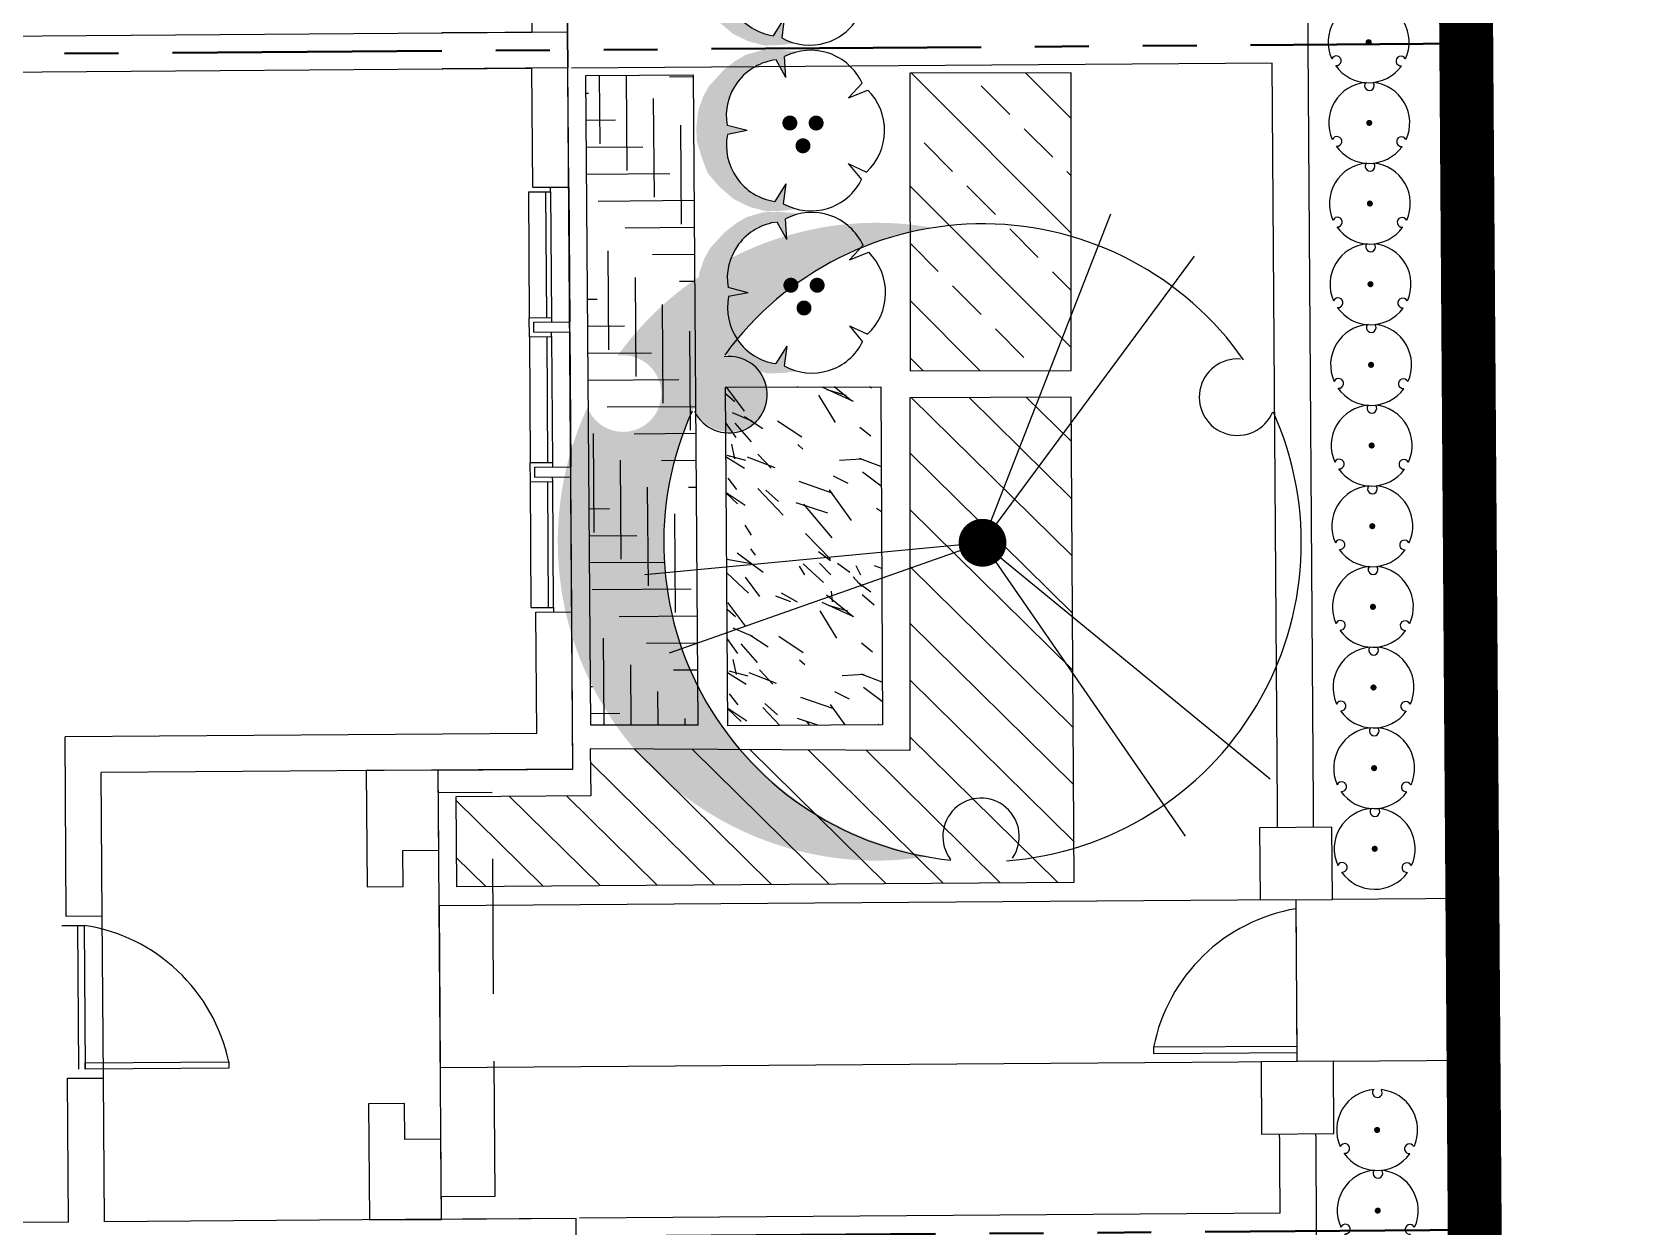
# Model space of a CAD drawing. Header units: feet. Extents: x 919634 to 928945, y 707022 to 708026.
# Drawn here: x 921056.3 to 921085.94, y 707426.53 to 707448.67 of the extents above; entities that cross this region are included whole.
import ezdxf

# ---------------------------------------------------------------- set-up
doc = ezdxf.new("R2010")
doc.units = ezdxf.units.FT
doc.header["$LTSCALE"] = 20
doc.header["$MEASUREMENT"] = 0
for name, pattern in [('PHANTOM2', [1.25, 0.625, -0.125, 0.125, -0.125, 0.125, -0.125]), ('Site Plan$0$HIDDEN2', [0.1875, 0.125, -0.0625]), ('Site Plan$0$PHANTOM2', [1.25, 0.625, -0.125, 0.125, -0.125, 0.125, -0.125])]:
    doc.linetypes.add(name, pattern=pattern)
doc.layers.add('-u-site-propline', color=7, linetype='PHANTOM2', true_color=0xd10000)
for name, color, linetype in [('-u-site-xref', 7, 'Continuous'), ('LK-SHRB-035M', 4, 'Continuous'), ('LK-SHRB-TRNK', 3, 'Continuous'), ('LP-SHRB', 7, 'Continuous'), ('Site Plan$0$-u-site-bldg_interior', 252, 'Continuous'), ('Site Plan$0$-u-site-fence', 4, 'Site Plan$0$FENCELINE1'), ('Site Plan$0$-u-site-wall', 4, 'Continuous'), ('Site Plan$0$A-DOOR', 253, 'Continuous'), ('Site Plan$0$SP-BLDG-ROOF ABOVE', 4, 'Site Plan$0$HIDDEN2'), ('x-RL TH8-LP Block$0$L-002', 253, 'Continuous'), ('x-RL TH8-LP Block$0$LK-SHRB-035M', 253, 'Continuous'), ('x-RL TH8-LP Block$0$LK-SHRB-TRNK', 253, 'Continuous'), ('x-RL TH8-LP Block$0$LK-TREE-013M', 253, 'Continuous'), ('x-RL TH8-LP Block$0$LK-TREE-035M', 253, 'Continuous'), ('x-RL TH8-LP Block$0$LK-TREE-050M', 253, 'Continuous'), ('x-RL TH8-LP Block$0$LK-TREE-TRNK', 253, 'Continuous'), ('x-RL TH8-LP Block$0$LP-PATT-GRND', 253, 'Continuous'), ('x-RL TH8-LP Block$0$LP-PATT-SHAR', 253, 'Continuous'), ('x-RL TH8-LP Block$0$LP-SHAR-BRDR-CONT', 253, 'Continuous'), ('x-RL TH8-LP Block$0$LP-SHRB', 253, 'Continuous'), ('x-RL TH8-LP Block$0$LP-TREE', 253, 'Continuous')]:
    doc.layers.add(name, color=color, linetype=linetype)
for name, color, linetype, lineweight in [('Site Plan$0$SP-LOT LINES', 252, 'Site Plan$0$PHANTOM2', 40), ('Site Plan$0$SP-SIDEWALK', 2, 'Continuous', 25), ('SP-BUILDING-FOOTPRINT', 1, 'Continuous', 25)]:
    doc.layers.add(name, color=color, linetype=linetype, lineweight=lineweight)
for name, color, linetype, plot in [('x-RL TH8-LP Block$0$-u-site-no_plot', 253, 'Continuous', False), ('x-RL TH8-LP Block$0$LK-SHRB-SHAD', 253, 'Continuous', False), ('x-RL TH8-LP Block$0$LK-TREE-SHAD', 253, 'Continuous', False)]:
    doc.layers.add(name, color=color, linetype=linetype, plot=plot)
doc.layers.get('-u-site-xref').off()
doc.linetypes.add('Site Plan$0$FENCELINE1', pattern='A,0.25,-0.1,[133,ltypeshp.shx,S=0.1,R=0,X=-0.1,Y=0],-0.1,1', length=1.45)

# ---------------------------------------------------------------- blocks, each defined once
blk = doc.blocks.new('Site Plan$0$_Details_TH8_wall')
at = {"layer": 'Site Plan$0$-u-site-fence'}
for p, q in [((10.06803408685566, 69.57086073683004, -7.832706437378608e-09), (10.04351985079865, 72.57076057719648, -7.832706437376876e-09)), ((10.06667218578315, 69.73752183915784, -7.832706437378512e-09), (10.04488175198852, 72.40409947475322, -7.832706437376972e-09))]:
    blk.add_line(p, q, dxfattribs=at)
at = {"layer": 'Site Plan$0$-u-site-fence', "elevation": -7.832706437378446e-09}
blk.add_lwpolyline([(7.401785403124988, 69.83033238326824), (7.402721710752482, 69.71575287543767), (10.06667218578315, 69.73752183915784), (10.06573587815565, 69.85210134698842)], close=True, dxfattribs=at)
at = {"layer": 'Site Plan$0$-u-site-fence'}
blk.add_arc((10.58301442485483, 69.20744108044563, -7.832706437365544e-09), 3.241637188778279, 99.55570601633622, 168.9215245621131, dxfattribs=at)
at = {"layer": 'Site Plan$0$-u-site-wall'}
for p, q in [((10.3770287289517, 72.57348590670153, -7.832731000530658e-09), (10.10010348691139, 104.4255332123721, -5.171107015760614e-09)), ((9.57214699324686, 88.08472189353779, -6.275505024921219e-09), (-3.425343537586741, 87.97172026569024, -4.125551023755601e-09)), ((9.707050994271412, 72.56801105989143, -7.832731000571315e-09), (9.572146993130445, 88.0847218936542, -6.536107887602084e-09)), ((9.757584137725644, 66.7555280624656, -8.080329957276065e-09), (9.733131246059202, 69.56825031037442, -7.83273100054421e-09)), ((10.56666531262454, 50.76046954316553, -9.488828564519717e-09), (10.40310595871415, 69.57407299242914, -7.832731000571315e-09)), ((9.75758413784206, 66.75552806234919, -7.897935428867377e-09), (-3.239905155613087, 66.64252644509543, -5.747981632480445e-09))]:
    blk.add_line(p, q, dxfattribs=at)
for points, z in [([(10.713497481739319, 72.5762354232486), (10.702547789634123, 73.91619068524635), (9.362592527636378, 73.90524099314115), (9.373542219741575, 72.5652857311434)], -7.83270643739425e-09), ([(10.748961409901522, 68.23638032088442), (10.738011717796326, 69.57633558288217), (9.398056455798582, 69.56538589077697), (9.409006147903778, 68.22543062877922)], -7.832706437396755e-09)]:
    blk.add_wipeout(points).translate(0, 0, z).dxf.layer = 'Site Plan$0$-u-site-wall'
for points, elevation in [([(10.71349748173932, 72.57623542324859), (10.70254778963412, 73.91619068524633), (9.362592527636378, 73.90524099314115), (9.373542219741575, 72.5652857311434)], -7.83270643739425e-09), ([(10.74896140990152, 68.23638032088442), (10.73801171779633, 69.57633558288217), (9.398056455798582, 69.56538589077697), (9.409006147903778, 68.22543062877922)], -7.832706437396755e-09)]:
    blk.add_lwpolyline(points, close=True, dxfattribs=dict(at, elevation=elevation))
blk = doc.blocks.new('*U239')
at = {"layer": 'Site Plan$0$A-DOOR'}
blk.add_lwpolyline([(-28.625, -31.96847301748949), (-30, -31.96847301748949), (-30, 0), (-28.625, 0)], close=True, dxfattribs=at)
blk.add_arc((-36.41138767640513, 6.143921902290211), 38.89964626533935, 281.5466680525947, 350.9124866484809, dxfattribs=at)
blk = doc.blocks.new('Site Plan')
at = {"layer": 'Site Plan$0$-u-site-bldg_interior'}
for p, q in [((921065.5537072758, 707450.8766731926, -4.494719122179011e-06), (921065.5694873127, 707448.6685247305, -4.494719122179018e-06)), ((921066.2203569202, 707450.8814372545, -4.494715886657822e-06), (921066.2362123135, 707448.6627439073, -4.49471588665783e-06)), ((921001.6544527339, 707448.2117702968, -4.495029327772598e-06), (921065.5694873127, 707448.6685247305, -4.494719122179018e-06)), ((921001.6592167936, 707447.5451209872, -4.495029327772599e-06), (921065.5742513721, 707448.0018754208, -4.49471912217902e-06)), ((921065.5900314089, 707445.7937269586, -4.494719122179026e-06), (921065.5742513721, 707448.0018754208, -4.49471912217902e-06)), ((921066.2566810533, 707445.7984910203, -4.494715886657839e-06), (921066.2408256598, 707448.0171843678, -4.494715886657832e-06)), ((921065.5072957112, 707445.7098002452, -4.494719526619175e-06), (921065.9203872964, 707445.7127523116, -4.494717521718119e-06)), ((921065.5072957112, 707445.7098002452, -4.494719526619175e-06), (921065.5239699278, 707443.3765264904, -4.494719526619183e-06)), ((921065.5900314089, 707445.7937269586, -4.494719122179026e-06), (921066.2566810533, 707445.7984910203, -4.494715886657839e-06)), ((921065.8278110098, 707445.7120907358, -4.494717971028396e-06), (921065.8444852263, 707443.378816981, -4.494717971028404e-06)), ((921065.9203872964, 707445.7127523116, -4.494717521718119e-06), (921065.9197917887, 707445.7960835171, -4.494717521718118e-06)), ((921065.9203872964, 707445.7127523116, -4.494717521718119e-06), (921065.9370615131, 707443.3794785566, -4.494717521718125e-06)), ((921066.2566810533, 707445.7984910203, -4.494715886657839e-06), (921066.2745462854, 707443.2985548546, -4.494715886657846e-06)), ((921065.5239699278, 707443.3765264904, -4.494719526619183e-06), (921065.9370615131, 707443.3794785566, -4.494717521718125e-06)), ((921065.5265008357, 707443.022368867, -4.494719526619184e-06), (921065.5239699278, 707443.3765264904, -4.494719526619183e-06)), ((921065.6078966702, 707443.2937907929, -4.494719122178893e-06), (921066.2745462854, 707443.2985548546, -4.494715886657846e-06)), ((921065.6092365626, 707443.1062955806, -4.494719122178893e-06), (921065.6078966702, 707443.2937907929, -4.494719122178893e-06)), ((921065.9370615131, 707443.3794785566, -4.494717521718125e-06), (921065.9376570208, 707443.2961473512, -4.494717521718126e-06)), ((921066.2758861778, 707443.1110596422, -4.494715886657847e-06), (921066.2745462854, 707443.2985548546, -4.494715886657846e-06)), ((921065.5265008357, 707443.022368867, -4.494719526619184e-06), (921065.9395924209, 707443.0253209333, -4.494717521718126e-06)), ((921065.5265008357, 707443.022368867, -4.494719526619184e-06), (921065.5431750524, 707440.6890951121, -4.494719526619191e-06)), ((921065.6092365336, 707443.1062955803, -4.494719122179034e-06), (921066.2758861778, 707443.1110596422, -4.494715886657847e-06)), ((921065.8470161343, 707443.0246593576, -4.494717971028405e-06), (921065.8636903509, 707440.6913856027, -4.494717971028412e-06)), ((921065.9395924209, 707443.0253209333, -4.494717521718126e-06), (921065.9389969131, 707443.1086521387, -4.494717521718126e-06)), ((921065.9395924209, 707443.0253209333, -4.494717521718126e-06), (921065.9562666377, 707440.6920471783, -4.494717521718133e-06)), ((921066.2758861778, 707443.1110596422, -4.494715886657847e-06), (921066.2937514099, 707440.6111234762, -4.494715886657855e-06)), ((921065.5431750524, 707440.6890951121, -4.494719526619191e-06), (921065.9562666377, 707440.6920471783, -4.494717521718133e-06)), ((921065.5457059602, 707440.3349374888, -4.494719526619191e-06), (921065.5431750524, 707440.6890951121, -4.494719526619191e-06)), ((921065.6271017946, 707440.6063594146, -4.494719122178902e-06), (921066.2937514099, 707440.6111234762, -4.494715886657855e-06)), ((921065.6284416871, 707440.4188642021, -4.494719122178902e-06), (921065.6271017946, 707440.6063594146, -4.494719122178902e-06)), ((921065.9562666377, 707440.6920471783, -4.494717521718133e-06), (921065.9568621453, 707440.608715973, -4.494717521718134e-06)), ((921066.2950913023, 707440.4236282639, -4.494715886657856e-06), (921066.2937514099, 707440.6111234762, -4.494715886657855e-06)), ((921065.5457059602, 707440.3349374888, -4.494719526619191e-06), (921065.9587975455, 707440.3378895548, -4.494717521718135e-06)), ((921065.5623801769, 707438.0016637337, -4.494719526619199e-06), (921065.5457059602, 707440.3349374888, -4.494719526619191e-06)), ((921065.6284416871, 707440.4188642021, -4.494719122178902e-06), (921066.2950913023, 707440.4236282639, -4.494715886657856e-06)), ((921065.8828954753, 707438.0039542243, -4.49471797102842e-06), (921065.8662212588, 707440.3372279792, -4.494717971028412e-06)), ((921065.9587975455, 707440.3378895548, -4.494717521718135e-06), (921065.9582020377, 707440.4212207604, -4.494717521718134e-06)), ((921065.9754717621, 707438.0046158, -4.494717521718141e-06), (921065.9587975455, 707440.3378895548, -4.494717521718135e-06)), ((921066.3129565343, 707437.923692098, -4.494715886657863e-06), (921066.2950913023, 707440.4236282639, -4.494715886657856e-06)), ((921065.5623801769, 707438.0016637337, -4.494719526619199e-06), (921065.9754717621, 707438.0046158, -4.494717521718141e-06)), ((921065.6463068902, 707437.9189280361, -4.49471912217905e-06), (921066.3129565343, 707437.923692098, -4.494715886657863e-06)), ((921065.6623865173, 707435.6688570024, -4.494719122179057e-06), (921065.6463068902, 707437.9189280361, -4.49471912217905e-06)), ((921065.9754717621, 707438.0046158, -4.494717521718141e-06), (921065.9760672698, 707437.9212845946, -4.494717521718142e-06)), ((921066.3338002233, 707435.0069714199, -4.494715886657872e-06), (921066.3129565343, 707437.923692098, -4.494715886657863e-06)), ((921065.6623865173, 707435.6688570024, -4.494719122179057e-06), (921056.9126099362, 707435.60632869, -4.494761588394649e-06)), ((921056.9364298403, 707432.2731372219, -4.494761588394659e-06), (921056.9126099362, 707435.60632869, -4.494761588394649e-06)), ((921066.3338002233, 707435.0069714199, -4.494715886657872e-06), (921057.5840236424, 707434.9444431077, -4.494758352873464e-06)), ((921057.6030794844, 707432.2779012838, -4.494758352873472e-06), (921057.5840236424, 707434.9444431077, -4.494758352873464e-06)), ((921057.6030794844, 707432.2779012838, -4.494758352873472e-06), (921056.9364298403, 707432.2731372219, -4.494761588394659e-06)), ((921057.624517763, 707429.2779778846, -4.494758352873481e-06), (921057.6030794844, 707432.2779012838, -4.494758352873472e-06)), ((921056.8542896501, 707432.105879303, -4.494761992834809e-06), (921057.2673812354, 707432.1088313691, -4.494759987933752e-06)), ((921057.142384427, 707432.1079381075, -4.494760594593974e-06), (921057.1614406746, 707429.4413395307, -4.494760594593983e-06)), ((921057.2673812354, 707432.1088313691, -4.494759987933752e-06), (921057.2864374829, 707429.442232792, -4.494759987933759e-06)), ((921056.9578681188, 707429.2732138229, -4.494761588394669e-06), (921057.624517763, 707429.2779778846, -4.494758352873481e-06)), ((921056.9769247719, 707426.6065584928, -4.494761588394676e-06), (921056.9578681188, 707429.2732138229, -4.494761588394669e-06)), ((921057.643574416, 707426.6113225548, -4.494758352873489e-06), (921057.624517763, 707429.2779778846, -4.494758352873481e-06)), ((921056.9769247719, 707426.6065584928, -4.494761588394676e-06), (921022.061149655, 707426.3570407513, -4.494931048816889e-06)), ((921063.2267651866, 707426.6512215731, -4.494731251279454e-06), (921057.643574416, 707426.6113225548, -4.494758352873489e-06))]:
    blk.add_line(p, q, dxfattribs=at)
for points, elevation in [([(921066.2409010165, 707448.0066394826), (921066.2361369557, 707448.6732889597), (921063.9028583232, 707448.6566147082)], -4.494727206901574e-06), ([(921066.236136957, 707448.6732887924), (921066.2409010177, 707448.0066393153), (921063.9076223851, 707447.9899650639)], -4.494727206901576e-06), ([(921066.3957339658, 707426.3403947295), (921066.3933509964, 707426.6738508673), (921063.2267651866, 707426.6512215731)], -4.494731251279454e-06)]:
    blk.add_lwpolyline(points, dxfattribs=dict(at, elevation=elevation))
for points, elevation in [([(921062.5005647687, 707434.9795780639), (921062.5159645982, 707432.8246331753), (921063.1826142424, 707432.8293972372), (921063.1778501805, 707433.4960468814), (921063.8444998246, 707433.5008109432), (921063.8338640571, 707434.9891061881)], -4.494728015758242e-06), ([(921063.216128608, 707428.1396303233), (921063.2113645459, 707428.8062799675), (921062.5447149017, 707428.8015159057), (921062.5601151368, 707426.6465142643), (921063.8934148308, 707426.6559856349), (921063.8827782521, 707428.1443943853)], -4.494728015758262e-06)]:
    blk.add_lwpolyline(points, close=True, dxfattribs=dict(at, elevation=elevation))
at = {"layer": 'Site Plan$0$SP-BLDG-ROOF ABOVE', "elevation": -4.494728015756317e-06}
blk.add_lwpolyline([(921063.8903713725, 707427.0819215176), (921064.890345442, 707427.0890676077), (921064.8368815775, 707434.5704299062), (921063.8369074978, 707434.5632838161)], dxfattribs=at)
at = {"layer": 'Site Plan$0$SP-LOT LINES', "ltscale": 0.4, "elevation": -4.495091203237515e-06}
for points in [[(921082.9047135309, 707448.459065352), (921082.7474994884, 707470.4585036117), (920988.7498996513, 707469.7867708848), (920988.9071136938, 707447.787332625)], [(921082.9047135309, 707448.459065352), (921083.0619275734, 707426.4596270922), (920989.0643277363, 707425.7878943653), (920988.9071136938, 707447.787332625)]]:
    blk.add_lwpolyline(points, close=True, dxfattribs=at)
at = {"layer": 'Site Plan$0$SP-SIDEWALK', "elevation": -4.494728015758258e-06}
blk.add_lwpolyline([(921083.0394371832, 707429.6067756689), (921083.0179989047, 707432.6066990679), (921063.8518681948, 707432.4697325374), (921063.8733064734, 707429.4698091383)], close=True, dxfattribs=at)
at = {"layer": 'Site Plan$0$-u-site-bldg_interior', "xscale": 0.08333333333333336, "yscale": 0.08333333333333336, "zscale": 0.08333333333333336, "rotation": 90.40944444462218}
blk.add_blockref('*U239', (921057.2685722507, 707431.942168958, -4.494759987933753e-06), dxfattribs=at)
at = {"layer": 'Site Plan$0$-u-site-wall', "rotation": 359.9113211181721}
blk.add_blockref('Site Plan$0$_Details_TH8_wall', (921069.5948503251, 707360.028574736, -0.0001010543694755516), dxfattribs=at)
blk = doc.blocks.new('x-RL TH8-LP Block$0$SHRUB-LRG-421')
at = {"layer": 'x-RL TH8-LP Block$0$LK-SHRB-SHAD'}
blk.add_hatch(color=256, dxfattribs=at).paths.add_polyline_path([(0.04890674199781841, 0.4855210793319458), (0.1251363003899257, 0.4961515451490079), (0.2279575585463363, 0.4996950395267881), (0.3307788259290732, 0.4731188634399501), (0.4300545247320002, 0.4252817499469046), (0.5240118891178724, 0.3455532274584883), (0.5966958789301486, 0.2605094662894487), (0.6303787066277664, 0.1719222222868169), (0.665834318615282, 0.05675879642525672), (0.667607102905194, -0.02474147036599916), (0.6551976405548317, -0.1345896575469361), (0.6250603722107044, -0.2178616744131325), (0.5896047602231818, -0.2834162367067066), (0.4956474050636501, -0.3861774409041772), (0.4282817496684288, -0.4393297930778495), (0.3591433099832955, -0.4800799235874322), (0.2545492675369729, -0.5101995882799528), (0.1588191280875293, -0.5137430826577329), (0.1020901507527654, -0.5084278439771097), (0.03472450458387755, -0.5013408667657373), (0.1198179567465303, -0.4729929463760598), (0.1074084943961608, -0.3471990546974375), (0.1712285904378987, -0.4570472418783744), (0.3095054605818319, -0.4109818726881684), (0.4123267187382424, -0.309992407021447), (0.4726012554264969, -0.1930572426291377), (0.4814651584233758, -0.09738301564303953), (0.4761468147799803, -0.03360019765230859), (0.3538249663399, -0.007024021565474214), (0.4796923741334638, 0.01778041021852061), (0.4779195990698923, 0.1453460461999825), (0.4247361810886048, 0.2799986593928168), (0.3644616536266909, 0.3526402046698607), (0.2598676111803684, 0.4199665112662778), (0.1747741497913893, 0.4359122215360571), (0.1091812786860658, 0.3313792672636495), (0.1251363003899257, 0.4554014146394252), (0.0666345479915833, 0.4784340963484794)])
at = {"layer": 'x-RL TH8-LP Block$0$LK-SHRB-035M'}
for p, q in [((0.1070605847806689, 0.3273411572877905), (0.1226090518030247, 0.4520215615394463)), ((0.1070605847806689, 0.3273411572877905), (0.1765469323739666, 0.4376839616435433)), ((-0.2847589954806651, 0.2000312582911725), (-0.3985323658521303, 0.2533470929504844)), ((-0.2847589954806651, 0.2000312582911725), (-0.3682287763061147, 0.3002145037162407)), ((0.3492184028398952, -0.005960485389671533), (0.4726012543041307, 0.01778040750961551)), ((0.3492184028398952, -0.005960485389671533), (0.4756331082320884, -0.0379481273089084)), ((-0.2847589954806651, -0.2119522290705191), (-0.4058325046575888, -0.2603783826503054)), ((-0.2847589954806651, -0.2119522290705191), (-0.3706232724072152, -0.3036816353641498)), ((0.1070605847806689, -0.3392621280671371), (0.1677669135920894, -0.4492698535837576)), ((0.1070605847806689, -0.3392621280671371), (0.1157028217975551, -0.4693743823489385))]:
    blk.add_line(p, q, dxfattribs=at)
for centre, start, end in [((-0.05022857247180212, 0.1414409158475465), 60.90413336494095, 153.4676079125364), ((0.1238117442153808, 0.08618405869442114), 348.9041333649409, 81.46760791253651), ((-0.1565623821000059, -0.00700595351980482), 132.904133364941, 225.4676079125363), ((0.1250407657126544, -0.09641342650505891), 276.9041333649411, 9.467607912536403), ((-0.04823997391631707, -0.1540080214654722), 204.904133364941, 297.4676079125363)]:
    blk.add_arc(centre, 0.3554337938960817, start, end, dxfattribs=at)
at = {"layer": 'x-RL TH8-LP Block$0$LK-SHRB-TRNK', "const_width": 0.04687499999999999}
for points in [[(-0.02397241328819177, 0.08914721400351056, 1), (0.02290258671183665, 0.08914721400351056, 1)], [(-0.1062937164925586, -0.0534374656917862, 1), (-0.05941871649256569, -0.0534374656917862, 1)], [(0.05834888991621057, -0.0534374656917862, 1), (0.1052238899162035, -0.0534374656917862, 1)]]:
    blk.add_lwpolyline(points, format="xyb", close=True, dxfattribs=at)
blk = doc.blocks.new('x-RL TH8-LP Block$0$TREE-DCID-003')
at = {"layer": 'x-RL TH8-LP Block$0$LK-TREE-SHAD'}
h = blk.add_hatch(color=256, dxfattribs=at)
edge = h.paths.add_edge_path()
edge.add_arc((0.3968856378834573, -0.2333818509402761), 0.05995317584729266, 21.15480853028251, 278.3748018779562)
edge.add_arc((-0.0008743671144202381, -0.001552788357258805), 0.4999999999999888, 279.61343828940755, 324.3885214776163, ccw=False)
edge.add_arc((0.1661256328855529, -0.001552788357258805), 0.4999999999999947, 260.3865617105924, 324.3885214776188)
edge.add_arc((0.5638856378834589, -0.233381850940269), 0.05995317584729203, 21.154808530276114, 278.3748018779562, ccw=False)
edge.add_arc((0.1661256328855529, -0.001552788357258805), 0.5000000000000079, 335.1410889306152, 454.3497853199299)
edge.add_arc((0.1661256328855529, -0.001552788357166435), 0.4999999999999096, 94.34978531993075, 99.61343828940916)
edge.add_arc((-0.0008743671144202381, -0.001552788357258805), 0.4999999999999982, -24.85891106938658, 80.38656171059262, ccw=False)
at = {"layer": 'x-RL TH8-LP Block$0$LK-TREE-013M'}
for q in [(-0.3183592836868456, 0.4595258906471003), (0.4913712824952938, 0.1734434279094685), (-0.3322606496014089, -0.4496665374920354)]:
    blk.add_line((-2.842170943040401e-14, -7.105427357601002e-15), q, dxfattribs=at)
at = {"layer": 'x-RL TH8-LP Block$0$LK-TREE-035M'}
for p, q in [((-2.842170943040401e-14, -7.105427357601002e-15), (-0.4515903841247564, 0.3696693285288433)), ((-2.842170943040401e-14, 0), (0.5297686363884111, 0.0506648332027595)), ((-2.842170943040401e-14, 0), (-0.2008581083670151, -0.5160614421430196))]:
    blk.add_line(p, q, dxfattribs=at)
at = {"layer": 'x-RL TH8-LP Block$0$LK-TREE-050M'}
for centre, radius, start, end in [((-2.842170943040401e-14, 0), 0.5, 94.34978531992998, 204.1974789143562), ((0.001889855033454069, 0.4603848002291073), 0.05995317584729301, 145.5617106720361, 37.37413056032761), ((-2.842170943040401e-14, 0), 0.5, 335.6607324966501, 84.36192919374905), ((-0.3996498600313885, -0.2285557376460972), 0.05995317584729301, 265.5617106720361, 157.3741305603282), ((0.3977600049978776, -0.2318290625830173), 0.05995317584729301, 25.56171067203578, 277.374130560328), ((-2.842170943040401e-14, 0), 0.5, 215.0580211348241, 323.9795308206069)]:
    blk.add_arc(centre, radius, start, end, dxfattribs=at)
at = {"layer": 'x-RL TH8-LP Block$0$LK-TREE-TRNK', "const_width": 0.0375}
blk.add_lwpolyline([(-0.01875000000001137, 0, 1), (0.01874999999998295, 0, 1)], format="xyb", close=True, dxfattribs=at)
blk = doc.blocks.new('x-RL TH8-LP Block', base_point=(1241.699483058532, 358.1706843557306))
at = {"layer": 'x-RL TH8-LP Block$0$LP-PATT-GRND'}
h = blk.add_hatch(dxfattribs=at)
h.set_pattern_fill('ANSI31', color=256, scale=6)
h.set_pattern_definition([(45, (922115.3144088449, 708877.3474265437), (-0.5303300858899107, 0.5303300858899107), [])])
h.paths.add_polyline_path([(1323.527098336839, 365.5472827156773), (1323.540483619552, 368.5368261940312), (1316.998634784482, 368.5846830983646), (1317.070635274635, 374.5115456774365), (1316.198974361061, 374.5115456774365), (1316.201232038438, 377.0115456772037), (1314.535017113318, 377.0115456772037), (1314.535017172224, 365.5525759354932)])
at = {"layer": 'x-RL TH8-LP Block$0$LP-PATT-SHAR'}
h = blk.add_hatch(dxfattribs=at)
h.set_pattern_fill('LAFX-A220-HBDASH', color=256, scale=11, angle=90, pattern_type=2)
h.set_pattern_definition([(90, (1321.613441477032, 380.369261980727), (-11, 6.735557395310443e-16), [1.83337, -9.166666666663]), (90, (1321.113491477032, 379.869201980727), (-11, 6.735557395310443e-16), [1.83337, -9.166666666663]), (90, (1320.613431477032, 379.369251980727), (-11, 6.735557395310443e-16), [1.83337, -9.166666666663]), (90, (1320.113481477032, 378.869191980727), (-11, 6.735557395310443e-16), [1.83337, -9.166666666663]), (90, (1319.613421477032, 378.369241980727), (-11, 6.735557395310443e-16), [1.83337, -9.166666666663]), (90, (1319.229851477032, 381.669351980727), (-11, 6.735557395310443e-16), [1.83337, -9.166666666663]), (90, (1319.113471477032, 377.869181980727), (-11, 6.735557395310443e-16), [1.83337, -9.166666666663]), (90, (1318.729901477032, 381.169401980727), (-11, 6.735557395310443e-16), [1.83337, -9.166666666663]), (90, (1318.613411477032, 377.369231980727), (-11, 6.735557395310443e-16), [1.83337, -9.166666666663]), (90, (1318.229852477032, 380.669341980727), (-11, 6.735557395310443e-16), [1.83337, -9.166666666663]), (90, (1318.113439477032, 376.869171980727), (-11, 6.735557395310443e-16), [1.83337, -9.166666666663]), (90, (1317.729858477032, 380.169391980727), (-11, 6.735557395310443e-16), [1.83337, -9.166666666663]), (90, (1317.613445477032, 376.369221980727), (-11, 6.735557395310443e-16), [1.83337, -9.166666666663]), (90, (1317.229853477032, 379.669331980727), (-11, 6.735557395310443e-16), [1.83337, -9.166666666663]), (90, (1317.113440477032, 375.869271980727), (-11, 6.735557395310443e-16), [1.83337, -9.166666666663]), (90, (1316.934129477032, 383.006951980727), (-11, 6.735557395310443e-16), [1.83337, -9.166666666663]), (90, (1316.729859477032, 379.169381980727), (-11, 6.735557395310443e-16), [1.83337, -9.166666666663]), (90, (1316.613435477032, 375.369211980727), (-11, 6.735557395310443e-16), [1.83337, -9.166666666663]), (90, (1316.434135477032, 382.506891980727), (-11, 6.735557395310443e-16), [1.83337, -9.166666666663]), (90, (1316.229821477032, 378.669321980727), (-11, 6.735557395310443e-16), [1.83337, -9.166666666663]), (90, (1316.113441477032, 374.869261980727), (-11, 6.735557395310443e-16), [1.83337, -9.166666666663]), (90, (1315.934141477032, 382.006941980727), (-11, 6.735557395310443e-16), [1.83337, -9.166666666663]), (90, (1315.729871477032, 378.169371980727), (-11, 6.735557395310443e-16), [1.83337, -9.166666666663]), (90, (1315.613491477032, 374.369201980727), (-11, 6.735557395310443e-16), [1.83337, -9.166666666663]), (90, (1315.434081477032, 381.506881980727), (-11, 6.735557395310443e-16), [1.83337, -9.166666666663]), (90, (1315.229811477032, 377.669311980727), (-11, 6.735557395310443e-16), [1.83337, -9.166666666663]), (90, (1315.113431477032, 373.869251980727), (-11, 6.735557395310443e-16), [1.83337, -9.166666666663]), (90, (1314.934131477032, 381.006931980727), (-11, 6.735557395310443e-16), [1.83337, -9.166666666663]), (90, (1314.729861477032, 377.169361980727), (-11, 6.735557395310443e-16), [1.83337, -9.166666666663]), (90, (1314.613481477032, 373.369224980727), (-11, 6.735557395310443e-16), [1.83337, -9.166666666663]), (90, (1314.434181477032, 380.506871980727), (-11, 6.735557395310443e-16), [1.83337, -9.166666666663]), (90, (1314.229801477032, 376.669411980727), (-11, 6.735557395310443e-16), [1.83337, -9.166666666663]), (90, (1314.113421477032, 372.869219980727), (-11, 6.735557395310443e-16), [1.83337, -9.166666666663]), (90, (1313.934121477032, 380.006921980727), (-11, 6.735557395310443e-16), [1.83337, -9.166666666663]), (90, (1313.729851477032, 376.169351980727), (-11, 6.735557395310443e-16), [1.83337, -9.166666666663]), (90, (1313.613471477032, 372.369225980727), (-11, 6.735557395310443e-16), [1.83337, -9.166666666663]), (90, (1313.434171477032, 379.506861980727), (-11, 6.735557395310443e-16), [1.83337, -9.166666666663]), (90, (1313.229901477032, 375.669401980727), (-11, 6.735557395310443e-16), [1.83337, -9.166666666663]), (90, (1313.113411477032, 371.869220980727), (-11, 6.735557395310443e-16), [1.83337, -9.166666666663]), (90, (1312.934111477032, 379.006911980727), (-11, 6.735557395310443e-16), [1.83337, -9.166666666663]), (90, (1312.729841477032, 375.169341980727), (-11, 6.735557395310443e-16), [1.83337, -9.166666666663]), (90, (1312.613461477032, 371.369171980727), (-11, 6.735557395310443e-16), [1.83337, -9.166666666663]), (90, (1312.434161477032, 378.506851980727), (-11, 6.735557395310443e-16), [1.83337, -9.166666666663]), (90, (1312.229891477032, 374.669391980727), (-11, 6.735557395310443e-16), [1.83337, -9.166666666663]), (90, (1312.113401477032, 370.869221980727), (-11, 6.735557395310443e-16), [1.83337, -9.166666666663]), (90, (1311.934101477032, 378.006901980727), (-11, 6.735557395310443e-16), [1.83337, -9.166666666663]), (90, (1311.729831477032, 374.169331980727), (-11, 6.735557395310443e-16), [1.83337, -9.166666666663]), (90, (1311.613451477032, 370.369271980727), (-11, 6.735557395310443e-16), [1.83337, -9.166666666663]), (90, (1311.434151477032, 377.506951980727), (-11, 6.735557395310443e-16), [1.83337, -9.166666666663]), (90, (1311.229881477032, 373.669381980727), (-11, 6.735557395310443e-16), [1.83337, -9.166666666663]), (90, (1311.182251477032, 369.869211980727), (-11, 6.735557395310443e-16), [1.83337, -9.166666666663]), (90, (1310.934091477032, 377.006891980727), (-11, 6.735557395310443e-16), [1.83337, -9.166666666663]), (90, (1310.729821477032, 373.169365980727), (-11, 6.735557395310443e-16), [1.83337, -9.166666666663]), (90, (1310.434141477032, 376.506941980727), (-11, 6.735557395310443e-16), [1.83337, -9.166666666663]), (90, (1310.229871477032, 372.669360980727), (-11, 6.735557395310443e-16), [1.83337, -9.166666666663]), (90, (1309.934081477032, 376.006881980727), (-11, 6.735557395310443e-16), [1.83337, -9.166666666663]), (90, (1309.729811477032, 372.169355980727), (-11, 6.735557395310443e-16), [1.83337, -9.166666666663]), (90, (1309.434131477032, 375.506931980727), (-11, 6.735557395310443e-16), [1.83337, -9.166666666663]), (90, (1309.229861477032, 371.669361980727), (-11, 6.735557395310443e-16), [1.83337, -9.166666666663]), (90, (1308.934181477032, 375.006871980727), (-11, 6.735557395310443e-16), [1.83337, -9.166666666663]), (90, (1308.798661477032, 371.169411980727), (-11, 6.735557395310443e-16), [1.83337, -9.166666666663]), (90, (1308.434121477032, 374.506921980727), (-11, 6.735557395310443e-16), [1.83337, -9.166666666663]), (90, (1307.934171477032, 374.006861980727), (-11, 6.735557395310443e-16), [1.83337, -9.166666666663]), (90, (1307.434111477032, 373.506900980727), (-11, 6.735557395310443e-16), [1.83337, -9.166666666663]), (90, (1306.934161477032, 373.006906980727), (-11, 6.735557395310443e-16), [1.83337, -9.166666666663]), (90, (1306.502961477032, 372.506901980727), (-11, 6.735557395310443e-16), [1.83337, -9.166666666663]), (180, (1319.002921477032, 383.215071980727), (-1.347111479062089e-15, -11), [1.83337, -9.166666666663]), (180, (1318.502960477032, 382.715121980727), (-1.347111479062089e-15, -11), [1.83337, -9.166666666663]), (180, (1318.002966477032, 382.215061980727), (-1.347111479062089e-15, -11), [1.83337, -9.166666666663]), (180, (1321.298731477032, 381.877581980727), (-1.347111479062089e-15, -11), [1.83337, -9.166666666663]), (180, (1317.502961477032, 381.715111980727), (-1.347111479062089e-15, -11), [1.83337, -9.166666666663]), (180, (1320.798671477032, 381.377521980727), (-1.347111479062089e-15, -11), [1.83337, -9.166666666663]), (180, (1317.002956477032, 381.215051980727), (-1.347111479062089e-15, -11), [1.83337, -9.166666666663]), (180, (1320.298721477032, 380.877571980727), (-1.347111479062089e-15, -11), [1.83337, -9.166666666663]), (180, (1316.502962477032, 380.715101980727), (-1.347111479062089e-15, -11), [1.83337, -9.166666666663]), (180, (1323.682321477032, 380.577381980727), (-1.347111479062089e-15, -11), [1.83337, -9.166666666663]), (180, (1319.798661477032, 380.377511980727), (-1.347111479062089e-15, -11), [1.83337, -9.166666666663]), (180, (1316.003001477032, 380.215041980727), (-1.347111479062089e-15, -11), [1.83337, -9.166666666663]), (180, (1323.182261477032, 380.077431980727), (-1.347111479062089e-15, -11), [1.83337, -9.166666666663]), (180, (1319.298711477032, 379.877561980727), (-1.347111479062089e-15, -11), [1.83337, -9.166666666663]), (180, (1315.502941477032, 379.715091980727), (-1.347111479062089e-15, -11), [1.83337, -9.166666666663]), (180, (1322.682311477032, 379.577371980727), (-1.347111479062089e-15, -11), [1.83337, -9.166666666663]), (180, (1318.798651477032, 379.377501980727), (-1.347111479062089e-15, -11), [1.83337, -9.166666666663]), (180, (1315.002991477032, 379.215031980727), (-1.347111479062089e-15, -11), [1.83337, -9.166666666663]), (180, (1322.182251477032, 379.077421980727), (-1.347111479062089e-15, -11), [1.83337, -9.166666666663]), (180, (1318.298679477032, 378.877551980727), (-1.347111479062089e-15, -11), [1.83337, -9.166666666663]), (180, (1314.502931477032, 378.715081980727), (-1.347111479062089e-15, -11), [1.83337, -9.166666666663]), (180, (1321.682301477032, 378.577361980727), (-1.347111479062089e-15, -11), [1.83337, -9.166666666663]), (180, (1317.798685477032, 378.377491980727), (-1.347111479062089e-15, -11), [1.83337, -9.166666666663]), (180, (1314.002981477032, 378.215131980727), (-1.347111479062089e-15, -11), [1.83337, -9.166666666663]), (180, (1321.182241477032, 378.077411980727), (-1.347111479062089e-15, -11), [1.83337, -9.166666666663]), (180, (1317.298680477032, 377.877541980727), (-1.347111479062089e-15, -11), [1.83337, -9.166666666663]), (180, (1313.502921477032, 377.715071980727), (-1.347111479062089e-15, -11), [1.83337, -9.166666666663]), (180, (1320.682291477032, 377.577351980727), (-1.347111479062089e-15, -11), [1.83337, -9.166666666663]), (180, (1316.798686477032, 377.377591980727), (-1.347111479062089e-15, -11), [1.83337, -9.166666666663]), (180, (1313.002971477032, 377.215121980727), (-1.347111479062089e-15, -11), [1.83337, -9.166666666663]), (180, (1320.182231477032, 377.077401980727), (-1.347111479062089e-15, -11), [1.83337, -9.166666666663]), (180, (1316.298681477032, 376.877531980727), (-1.347111479062089e-15, -11), [1.83337, -9.166666666663]), (180, (1312.502911477032, 376.715061980727), (-1.347111479062089e-15, -11), [1.83337, -9.166666666663]), (180, (1319.682281477032, 376.577451980727), (-1.347111479062089e-15, -11), [1.83337, -9.166666666663]), (180, (1315.798731477032, 376.377581980727), (-1.347111479062089e-15, -11), [1.83337, -9.166666666663]), (180, (1312.002961477032, 376.215111980727), (-1.347111479062089e-15, -11), [1.83337, -9.166666666663]), (180, (1319.182221477032, 376.077391980727), (-1.347111479062089e-15, -11), [1.83337, -9.166666666663]), (180, (1315.298671477032, 375.877521980727), (-1.347111479062089e-15, -11), [1.83337, -9.166666666663]), (180, (1311.503011477032, 375.715051980727), (-1.347111479062089e-15, -11), [1.83337, -9.166666666663]), (180, (1318.682271477032, 375.577441980727), (-1.347111479062089e-15, -11), [1.83337, -9.166666666663]), (180, (1314.798721477032, 375.377571980727), (-1.347111479062089e-15, -11), [1.83337, -9.166666666663]), (180, (1311.002951477032, 375.215101980727), (-1.347111479062089e-15, -11), [1.83337, -9.166666666663]), (180, (1318.182266477032, 375.077381980727), (-1.347111479062089e-15, -11), [1.83337, -9.166666666663]), (180, (1314.298661477032, 374.877511980727), (-1.347111479062089e-15, -11), [1.83337, -9.166666666663]), (180, (1310.503001477032, 374.715041980727), (-1.347111479062089e-15, -11), [1.83337, -9.166666666663]), (180, (1317.682272477032, 374.577431980727), (-1.347111479062089e-15, -11), [1.83337, -9.166666666663]), (180, (1313.798711477032, 374.377561980727), (-1.347111479062089e-15, -11), [1.83337, -9.166666666663]), (180, (1310.002941477032, 374.215091980727), (-1.347111479062089e-15, -11), [1.83337, -9.166666666663]), (180, (1317.182267477032, 374.077371980727), (-1.347111479062089e-15, -11), [1.83337, -9.166666666663]), (180, (1313.298651477032, 373.877501980727), (-1.347111479062089e-15, -11), [1.83337, -9.166666666663]), (180, (1309.502991477032, 373.715031980727), (-1.347111479062089e-15, -11), [1.83337, -9.166666666663]), (180, (1316.682273477032, 373.577399980727), (-1.347111479062089e-15, -11), [1.83337, -9.166666666663]), (180, (1312.798701477032, 373.377540980727), (-1.347111479062089e-15, -11), [1.83337, -9.166666666663]), (180, (1309.002931477032, 373.215081980727), (-1.347111479062089e-15, -11), [1.83337, -9.166666666663]), (180, (1316.182301477032, 373.077405980727), (-1.347111479062089e-15, -11), [1.83337, -9.166666666663]), (180, (1312.298641477032, 372.877535980727), (-1.347111479062089e-15, -11), [1.83337, -9.166666666663]), (180, (1308.571841477032, 372.715076980727), (-1.347111479062089e-15, -11), [1.83337, -9.166666666663]), (180, (1315.682241477032, 372.577400980727), (-1.347111479062089e-15, -11), [1.83337, -9.166666666663]), (180, (1311.798691477032, 372.377541980727), (-1.347111479062089e-15, -11), [1.83337, -9.166666666663]), (180, (1315.182291477032, 372.077395980727), (-1.347111479062089e-15, -11), [1.83337, -9.166666666663]), (180, (1311.298631477032, 371.877536980727), (-1.347111479062089e-15, -11), [1.83337, -9.166666666663]), (180, (1314.682231477032, 371.577401980727), (-1.347111479062089e-15, -11), [1.83337, -9.166666666663]), (180, (1310.867541477032, 371.377531980727), (-1.347111479062089e-15, -11), [1.83337, -9.166666666663]), (180, (1314.182281477032, 371.077451980727), (-1.347111479062089e-15, -11), [1.83337, -9.166666666663]), (180, (1313.682221477032, 370.577391980727), (-1.347111479062089e-15, -11), [1.83337, -9.166666666663]), (180, (1313.251131477032, 370.077441980727), (-1.347111479062089e-15, -11), [1.83337, -9.166666666663])])
h.paths.add_polyline_path([(1317.502961477032, 372.506901980727), (1329.550713545876, 372.5098112557316), (1329.550713545876, 374.5098112531705), (1317.519810179714, 374.5069019781658)])
h = blk.add_hatch(dxfattribs=at)
h.set_pattern_fill('LAFX-C235-MULCH', color=256, scale=4, pattern_type=2)
h.set_pattern_definition([(4.236394799059999, (922119.7141769587, 708880.2410070188), (-55.99999999996307, -3.999999999998226), [0.196788, -108.099101158]), (11.8886580396, (922122.1418569587, 708882.2689270187), (-19.99999999998795, -3.999999999987124), [0.28226, -77.3836900904]), (18.7586503478, (922118.5511809587, 708881.7892070188), (-12.00135249324568, -3.995940231420409), [0.40684, -210.8370881116]), (26.5650511771, (922118.7256289587, 708880.6116870188), (3.999999999998839, 4.000000000001912), [0.195036, -8.74923497568]), (29.291362171, (922118.6456569587, 708881.2368470188), (-99.99999999996487, -56.0000000000163), [0.34172, -187.7008469828]), (30.5792268725, (922122.2944969587, 708883.0540470188), (-67.99999999995879, -39.99999999999294), [0.18574, -102.0297179592]), (30.96375653209999, (922121.4077369587, 708881.0042070188), (-7.999999999990193, -3.99999999999663), [0.59336, -22.7304477954]), (31.6075022462, (922122.1491369586, 708881.8546070188), (-20.00000000002493, -11.9999999999917), [0.2219, -60.8354494424]), (33.69006752600001, (922120.7172169588, 708879.2742670188), (-7.999999999996394, -3.999999999999507), [0.262072, -14.16013209604]), (34.6951535312, (922121.1388169588, 708882.8576870188), (-11.99999999999839, -7.999999999988333), [0.34478, -62.90077335639999]), (35.188743132, (922120.1502569587, 708878.8744910188), (-107.9704025626283, -76.04204212472915), [0.69372, -214.6014234584]), (35.7538872544, (922121.8729369587, 708880.6189670188), (-28.00000000002642, -19.99999999999163), [0.44784, -122.7755438572]), (36.41637851990001, (922119.3943369586, 708880.4008870188), (-76.01414970793455, -55.98079174272707), [0.55096, -208.255153236]), (36.8698976458, (922118.8637313587, 708882.4506470188), (-12.00000000000615, -7.99999999999078), [0.145372, -19.85462805224]), (37.18470645320001, (922118.9364169587, 708881.9200470188), (-15.99999999999958, -11.99999999998536), [0.26458, -145.3376168468]), (38.9909940425, (922120.3683369587, 708881.1568470187), (-20.0000000000038, -15.99999999999983), [0.196388, -107.877662002]), (39.61068824, (922120.0266969587, 708882.2907270188), (-91.99999999997935, -75.99999999991097), [0.82084, -149.7514050452]), (40.50284838530001, (922121.7929769587, 708881.9709270188), (-135.9659065597899, -116.0399597267622), [0.45884, -215.1704678476]), (41.34777721970001, (922118.9436969587, 708881.4040470188), (-31.99999999991816, -27.9999999999343), [0.24204, -132.9645501448]), (42.58049078329999, (922122.2290969586, 708879.3106070188), (-47.99999999992922, -43.99999999986755), [0.365244, -200.632269924]), (42.84703721090001, (922119.3652569588, 708881.6292870188), (-107.9619766122515, -100.0410496043131), [0.68404, -222.9227381596]), (43.36342295840001, (922120.2883769587, 708881.9854470188), (-68.00000000007914, -64.00000000011224), [0.359924, -98.67542319200001]), (43.95837332399999, (922120.5718569587, 708881.7456070188), (-107.9999999998423, -103.9999999998839), [0.5654399999999999, -155.023745074]), (44.0289780689, (922119.8231769587, 708882.4942470188), (-116.0000000001742, -112.0000000000871), [0.303284, -166.5978840112]), (44.1185960034, (922118.6674969587, 708879.1870470188), (-123.9413914751457, -120.0605325627017), [0.6684, -177.5451185268]), (45.9093804492, (922121.2696569588, 708881.3458070188), (120.0000000000683, 124.0000000000745), [0.32384, -177.8895149972]), (46.19348942400001, (922121.8074969586, 708881.4984470188), (88.04075343188468, 91.961001164119), [0.49352, -132.4726452916]), (46.49433359130001, (922122.5561769587, 708882.6178070188), (71.96612476155346, 76.03207801210893), [0.59128, -109.7536501416]), (47.29061004259999, (922122.2944969587, 708881.1495670188), (44.00000000004975, 47.99999999998922), [0.51436, -70.252845592]), (47.29061004259999, (922118.7764969587, 708882.3560470188), (44.00000000004975, 47.99999999998922), [0.1286, -70.6386294368]), (47.8155566842, (922119.7141769587, 708881.4621270188), (76.00000000003259, 84.00000000000307), [0.3139, -172.4286839816]), (48.6913859865, (922121.0588569588, 708879.2015790188), (27.99999999997342, 32.00000000002454), [0.63864, -175.0884164632]), (48.945186229, (922119.3289369587, 708882.4869670188), (80.00000000014165, 92.00000000004077), [0.298808, -164.139629128]), (49.2891533288, (922119.2562169587, 708879.3832870187), (23.98960873812287, 28.00890345213219), [0.41232, -189.6192475584]), (50.52754015170001, (922118.8637313587, 708880.9314870188), (35.99999999987128, 43.99999999991179), [0.6402800000000001, -87.4505651716]), (50.59933933650001, (922121.2187369587, 708880.5244470187), (35.999999999971, 43.99999999993225), [0.26338, -144.6779873448]), (51.6666598909, (922122.5270969587, 708880.0229270188), (59.99999999990578, 75.99999999987719), [0.398448, -218.8730720772]), (52.1250163489, (922120.5645769587, 708880.9024470188), (12.00000000000035, 15.99999999999941), [0.165748, -45.4412674816]), (52.5238204386, (922119.6560169586, 708882.2762070188), (52.00000000003287, 67.99999999994802), [0.274768, -150.9336970072]), (52.74471054640001, (922119.9249369587, 708879.8630070188), (12.00571148050183, 15.99571479635884), [0.64836, -124.9541741904]), (52.853313302, (922121.7784569587, 708879.8412070188), (11.99999999998811, 15.99999999999677), [0.300924, -165.3010089128]), (52.853313302, (922118.6674809587, 708879.7903270188), (11.99999999998811, 15.99999999999677), [0.6018399999999999, -165.0000854696]), (53.42696902149999, (922120.9716169587, 708882.6323670188), (80.00000000000671, 108.0000000000848), [0.280572, -154.1215008996]), (55.0079798014, (922122.3162969587, 708880.5826070188), (8.000000000000005, 11.99999999998184), [0.2661719999999999, -48.56004884799999]), (55.58163552090001, (922121.0006969587, 708880.9533270188), (51.97263882129674, 76.01871357711228), [0.4758, -169.2769596504]), (55.88552705470001, (922121.1460569587, 708881.7674070188), (7.999999999982264, 11.99999999999247), [0.54432, -149.2288414084]), (56.30993247399999, (922120.4700969587, 708879.6958470189), (3.999999999999508, 7.999999999996393), [0.7338, -13.68840068556]), (56.30993247399999, (922119.5542569587, 708880.0011270188), (3.999999999999508, 7.999999999996393), [0.28828, -14.13392479544]), (56.59217541029999, (922122.0691769588, 708882.7123270188), (108.0552685508548, 163.9635902827126), [0.40924, -210.3797519764]), (57.14427804959999, (922118.5003009588, 708880.2628070188), (36.02656141108064, 55.98291590184687), [0.41532, -147.1516050132]), (57.99461679189999, (922119.8231769587, 708879.2524590188), (11.99999999999397, 19.99999999998042), [0.4114399999999999, -37.32449366455999]), (60.708637829, (922120.8916569587, 708878.9035670188), (56.00000000001632, 99.99999999996487), [0.3417, -187.7008469828]), (62.81888891450001, (922120.2302169587, 708880.8878870188), (4.000000000003781, 7.99999999999943), [0.302324, -166.0707500204]), (65.1794586645, (922121.6548569587, 708882.5742070188), (23.98016984858512, 52.00914779172928), [0.64068, -237.3845405396]), (66.2505055071, (922120.0412569587, 708879.6013670188), (27.99999999999469, 63.99999999988719), [0.397056, -108.8549478608]), (68.1985905136, (922120.0993769587, 708881.2149670188), (4.000000000010463, 11.999999999997), [0.5479999999999999, -20.99266290064]), (68.4590240815, (922120.5500569587, 708882.2325670188), (51.99999999990812, 132.0000000000264), [0.296948, -163.116638836]), (69.1022345012, (922119.2416969587, 708880.0011270188), (31.96079913338266, 84.01492319077363), [0.42792, -145.1742755116]), (69.22774531800002, (922122.4471369587, 708879.8121270188), (11.99999999996873, 31.99999999999514), [0.225444, -123.83905563]), (70.3461759419, (922121.0006969587, 708879.9138870188), (4.000000000006307, 11.99999999998665), [0.64832, -58.8159421784]), (70.9743939624, (922121.6330569587, 708879.4196470188), (4.000000000009033, 12.00000000000449), [0.44592, -122.2569542368]), (71.5650511771, (922119.5178969587, 708880.8733670188), (-1.536326621476292e-12, 4.000000000002049), [0.6205999999999999, -12.02850691588]), (72.9794743885, (922121.5458569587, 708879.9938470188), (43.99999999994675, 144.0000000000047), [0.372476, -204.6055718795999]), (74.8459319497, (922119.5251769586, 708882.7123270188), (39.99999999994552, 147.9999999999274), [0.361464, -198.555606126]), (78.690067526, (922119.1399369587, 708878.8018070188), (-6.269429420058259e-13, 4.000000000000169), [0.593, -19.80307453568]), (79.91940201250002, (922122.2000169588, 708879.9284470188), (11.99999999994069, 67.99999999995808), [0.6644399999999999, -182.1578872004]), (93.0664855011, (922120.5863769586, 708880.4954070188), (3.963425912546002, -76.00191612744558), [0.4076399999999999, -147.8084333904])])
h.paths.add_polyline_path([(1323.745205641608, 369.0747362959664), (1317.480263391277, 369.0908441254869), (1317.480408311822, 371.9589946267661), (1323.762440728722, 371.9534032755764)])
h = blk.add_hatch(dxfattribs=at)
h.set_pattern_fill('ANSI33', color=256, scale=6, angle=179.5419676139324)
h.set_pattern_definition([(224.5419676139323, (922115.3532326851, 708868.4543618049), (1.052147269432189, -1.069105291085209), []), (224.5419676139323, (922114.2926064067, 708868.4628408157), (1.052147269432189, -1.069105291085209), [0.7499999999999996, -0.3749999999999998])])
h.paths.add_polyline_path([(1329.544020904461, 365.503569319495), (1329.557406187174, 368.4931127979653), (1324.03645058861, 368.5306914970279), (1324.023065305897, 365.5411480185576)])
at = {"layer": 'x-RL TH8-LP Block$0$-u-site-no_plot'}
blk.add_line((1241.699483058532, 358.1706843557306), (1418.366035474697, 358.1706843556603), dxfattribs=at)
at = {"layer": 'x-RL TH8-LP Block$0$L-002'}
blk.add_lwpolyline([(1323.527098336839, 365.5472827156773), (1323.540483619552, 368.5368261940312), (1316.998634784482, 368.5846830983646), (1317.070635274635, 374.5115456774365), (1316.198974361061, 374.5115456774365), (1316.201232038438, 377.0115456772037), (1314.535017113318, 377.0115456772037), (1314.535017172224, 365.5525759354932)], close=True, dxfattribs=at)
at = {"layer": 'x-RL TH8-LP Block$0$LP-SHAR-BRDR-CONT'}
for points in [[(1317.502961477032, 372.506901980727), (1329.550713545876, 372.5098112557316), (1329.550713545876, 374.5098112531705), (1317.519810179714, 374.5069019781658)], [(1323.745205641608, 369.0747362959664), (1317.480263391277, 369.0908441254869), (1317.480408311822, 371.9589946267661), (1323.762440728722, 371.9534032755764)], [(1329.544020904461, 365.503569319495), (1329.557406187174, 368.4931127979653), (1324.03645058861, 368.5306914970279), (1324.023065305897, 365.5411480185576)]]:
    blk.add_lwpolyline(points, close=True, dxfattribs=at)
at = {"layer": 'x-RL TH8-LP Block$0$LP-SHRB', "xscale": 2.960220199269135, "yscale": 2.960220199269135, "zscale": 2.960220199269135, "rotation": 89.54196761393237}
for p in [(1325.481624568696, 370.4891475125914, -0.000854710331443591), (1328.489411448711, 370.4867605997715, -0.000854710331443591), (1331.562212506542, 370.4929993035039, -0.000854710331443591)]:
    blk.add_blockref('x-RL TH8-LP Block$0$SHRUB-LRG-421', p, dxfattribs=at)
at = {"layer": 'x-RL TH8-LP Block$0$LP-TREE', "xscale": 11.82707345530831, "yscale": 11.82707345530831, "zscale": 11.82707345530831, "rotation": 89.54196761393237}
blk.add_blockref('x-RL TH8-LP Block$0$TREE-DCID-003', (1320.840720228385, 367.2098033539951), dxfattribs=at)
blk = doc.blocks.new('SHRUB-LRG-020')
at = {"layer": 'LK-SHRB-035M'}
for centre, radius, start, end in [((0, 0), 0.5, 94.34978531993045, 204.197478914356), ((0.001889855033477161, 0.4603848002291109), 0.05995317584729301, 145.5617106720357, 37.37413056032797), ((0, 0), 0.5, 335.6607324966503, 84.36192919374862), ((-0.3996498600313707, -0.2285557376460936), 0.05995317584729301, 265.5617106720358, 157.3741305603279), ((0.3977600049978971, -0.2318290625830173), 0.05995317584729301, 25.56171067203576, 277.3741305603279), ((0, 0), 0.5, 215.0580211348241, 323.979530820607)]:
    blk.add_arc(centre, radius, start, end, dxfattribs=at)
at = {"layer": 'LK-SHRB-TRNK', "const_width": 0.0375}
blk.add_lwpolyline([(-0.01875000000000071, 0, 1), (0.01875000000000071, 0, 1)], format="xyb", close=True, dxfattribs=at)

msp = doc.modelspace()

# ---------------------------------------------------------------- block references
at = {"layer": '-u-site-xref'}
msp.add_blockref('Site Plan', (0, 0), dxfattribs=at)

# ---------------------------------------------------------------- next in the draw order: linework, layer by layer
at = {"layer": '-u-site-propline', "const_width": 1}
msp.add_lwpolyline([(920947.0000886252, 707545.9204017931), (920946.2013768834, 707600.8345230455), (920548.4734135537, 707598.2488059332), (920114.5755185183, 707595.4173937511), (920115.1048384466, 707522.8953291861), (920102.9668962085, 707404.7482034572), (920105.5431136015, 707051.8130943171), (920991.6971269739, 707057.367269914), (920991.4728619354, 707093.1250671773), (921085.439179533, 707093.7985091242), (921082.2021453959, 707546.7798329409)], close=True, dxfattribs=at)
at = {"layer": 'SP-BUILDING-FOOTPRINT', "elevation": -4.494696469652872e-06}
msp.add_lwpolyline([(921069.5552511544, 707404.0293895222), (921069.4814084298, 707414.3624261785), (921066.4814859692, 707414.3408565761), (921066.3933509964, 707426.6738508673), (921063.8934148308, 707426.655985635), (921063.8338640558, 707434.9891061881), (921066.333800223, 707435.0069714199), (921066.1432377499, 707461.6729568552), (921063.6433015837, 707461.655091623), (921063.5837508101, 707469.9882121758), (921066.083686976, 707470.0060774079), (921065.9955514234, 707482.3391527617), (921068.9954748232, 707482.3605910403), (921068.9216326779, 707492.6935466339)], dxfattribs=at)

# ---------------------------------------------------------------- next in the draw order: block references
at = {"layer": '-u-site-xref', "rotation": 90.40944444466847}
msp.add_blockref('x-RL TH8-LP Block', (921083.5359513237, 707360.1280446146, -4.495091208258322e-06), dxfattribs=at)
at = {"layer": 'LP-SHRB', "xscale": 1.502163410681632, "yscale": 1.502163410681632, "zscale": 1.502163410681632}
for p in [(921081.0943558468, 707448.4845427504), (921081.105583512, 707446.9888759388), (921081.1168111772, 707445.4932091272), (921081.1280388425, 707443.9975423156), (921081.1392665077, 707442.501875504), (921081.1504941729, 707441.0062086924), (921081.1617218382, 707439.5105418809), (921081.1729495034, 707438.0148750693), (921081.1841771686, 707436.5192082577), (921081.1954048339, 707435.0235414461), (921081.2066324991, 707433.5278746345), (921081.2515431601, 707428.3144923669), (921081.2627708253, 707426.8188255553)]:
    msp.add_blockref('SHRUB-LRG-020', p, dxfattribs=at)

doc.saveas('drawing.dxf')
